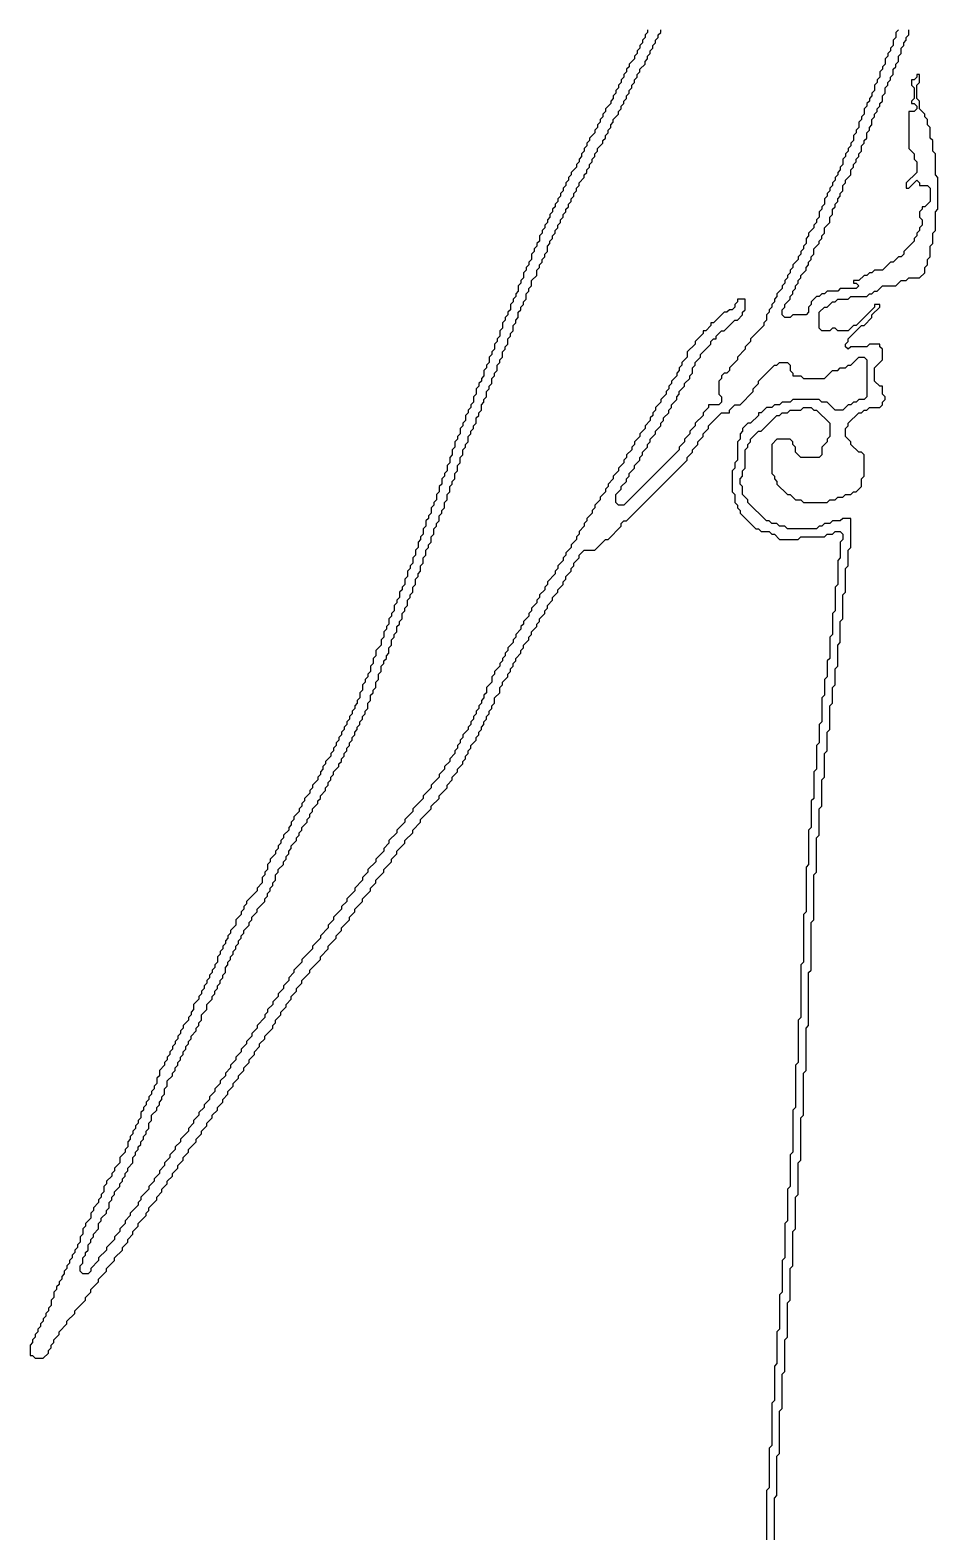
# Model space of a CAD drawing. Header units: metres. Extents: x 0 to 100, y 0 to 128.
# Drawn here: x 27.73 to 36.33, y 28.46 to 42.67 of the extents above; entities that cross this region are included whole.
import ezdxf

# ---------------------------------------------------------------- set-up
doc = ezdxf.new("R2010")
doc.units = ezdxf.units.M

msp = doc.modelspace()

# ---------------------------------------------------------------- linework, layer by layer
for points in [[(33.575, 42.675), (33.575, 42.65), (33.55, 42.625), (33.55, 42.6), (33.525, 42.575), (33.525, 42.55), (33.5, 42.525), (33.5, 42.5), (33.475, 42.475), (33.475, 42.45), (33.45, 42.425), (33.45, 42.4), (33.4, 42.35), (33.4, 42.325), (33.375, 42.3), (33.375, 42.275), (33.35, 42.25), (33.35, 42.225), (33.325, 42.2), (33.325, 42.175), (33.3, 42.15), (33.3, 42.125), (33.275, 42.1), (33.275, 42.075), (33.25, 42.05), (33.25, 42.025), (33.225, 42), (33.225, 41.975), (33.175, 41.925), (33.175, 41.9), (33.15, 41.875), (33.15, 41.85), (33.125, 41.825), (33.125, 41.8), (33.1, 41.775), (33.1, 41.75), (33.075, 41.725), (33.075, 41.7), (33.025, 41.65), (33.025, 41.625), (33, 41.6), (33, 41.575), (32.975, 41.55), (32.975, 41.525), (32.95, 41.5), (32.95, 41.475), (32.925, 41.45), (32.925, 41.425), (32.9, 41.4), (32.9, 41.375), (32.85, 41.325), (32.85, 41.3), (32.825, 41.275), (32.825, 41.25), (32.8, 41.225), (32.8, 41.2), (32.775, 41.175), (32.775, 41.15), (32.75, 41.125), (32.75, 41.1), (32.725, 41.075), (32.725, 41.05), (32.7, 41.025), (32.7, 41), (32.675, 40.975), (32.675, 40.95), (32.65, 40.925), (32.65, 40.9), (32.625, 40.875), (32.625, 40.85), (32.6, 40.825), (32.6, 40.8), (32.575, 40.775), (32.575, 40.75), (32.55, 40.725), (32.55, 40.675), (32.525, 40.65), (32.525, 40.625), (32.5, 40.6), (32.5, 40.575), (32.475, 40.55), (32.475, 40.5), (32.45, 40.475), (32.45, 40.45), (32.425, 40.425), (32.425, 40.4), (32.4, 40.375), (32.4, 40.325), (32.375, 40.3), (32.375, 40.275), (32.35, 40.25), (32.35, 40.2), (32.325, 40.175), (32.325, 40.15), (32.3, 40.125), (32.3, 40.1), (32.275, 40.075), (32.275, 40.025), (32.25, 40), (32.25, 39.975), (32.225, 39.95), (32.225, 39.925), (32.2, 39.9), (32.2, 39.85), (32.175, 39.825), (32.175, 39.775), (32.15, 39.75), (32.15, 39.725), (32.125, 39.7), (32.125, 39.65), (32.1, 39.625), (32.1, 39.6), (32.075, 39.575), (32.075, 39.525), (32.05, 39.5), (32.05, 39.475), (32.025, 39.45), (32.025, 39.4), (32, 39.375), (32, 39.35), (31.975, 39.325), (31.975, 39.3), (31.95, 39.275), (31.95, 39.225), (31.925, 39.2), (31.925, 39.15), (31.9, 39.125), (31.9, 39.1), (31.875, 39.075), (31.875, 39.05), (31.85, 39.025), (31.85, 38.975), (31.825, 38.95), (31.825, 38.925), (31.8, 38.9), (31.8, 38.85), (31.775, 38.825), (31.775, 38.8), (31.75, 38.775), (31.75, 38.725), (31.725, 38.7), (31.725, 38.65), (31.7, 38.625), (31.7, 38.575), (31.675, 38.55), (31.675, 38.5), (31.65, 38.475), (31.65, 38.45), (31.625, 38.425), (31.625, 38.375), (31.6, 38.35), (31.6, 38.3), (31.575, 38.275), (31.575, 38.225), (31.55, 38.2), (31.55, 38.175), (31.525, 38.15), (31.525, 38.1), (31.5, 38.075), (31.5, 38.05), (31.475, 38.025), (31.475, 37.975), (31.45, 37.95), (31.45, 37.9), (31.425, 37.875), (31.425, 37.85), (31.4, 37.825), (31.4, 37.775), (31.375, 37.75), (31.375, 37.7), (31.35, 37.675), (31.35, 37.625), (31.325, 37.6), (31.325, 37.575), (31.3, 37.55), (31.3, 37.5), (31.275, 37.475), (31.275, 37.425), (31.25, 37.4), (31.25, 37.375), (31.225, 37.35), (31.225, 37.3), (31.2, 37.275), (31.2, 37.25), (31.175, 37.225), (31.175, 37.175), (31.15, 37.15), (31.15, 37.125), (31.125, 37.1), (31.125, 37.05), (31.1, 37.025), (31.1, 37), (31.075, 36.975), (31.075, 36.925), (31.05, 36.9), (31.05, 36.85), (31, 36.8), (31, 36.75), (30.975, 36.725), (30.975, 36.675), (30.95, 36.65), (30.95, 36.6), (30.925, 36.575), (30.925, 36.55), (30.9, 36.525), (30.9, 36.5), (30.875, 36.475), (30.875, 36.425), (30.85, 36.4), (30.85, 36.35), (30.825, 36.325), (30.825, 36.3), (30.8, 36.275), (30.8, 36.25), (30.775, 36.225), (30.775, 36.2), (30.75, 36.175), (30.75, 36.15), (30.725, 36.125), (30.725, 36.1), (30.7, 36.075), (30.7, 36.05), (30.675, 36.025), (30.675, 36), (30.65, 35.975), (30.65, 35.95), (30.625, 35.925), (30.625, 35.9), (30.6, 35.875), (30.6, 35.85), (30.575, 35.825), (30.575, 35.8), (30.525, 35.75), (30.525, 35.725), (30.5, 35.7), (30.5, 35.675), (30.475, 35.65), (30.475, 35.625), (30.45, 35.6), (30.45, 35.575), (30.4, 35.525), (30.4, 35.5), (30.375, 35.475), (30.375, 35.45), (30.325, 35.4), (30.325, 35.375), (30.3, 35.35), (30.3, 35.325), (30.275, 35.3), (30.275, 35.275), (30.225, 35.225), (30.225, 35.2), (30.2, 35.175), (30.2, 35.15), (30.175, 35.125), (30.175, 35.1), (30.125, 35.05), (30.125, 35.025), (30.1, 35), (30.1, 34.975), (30.075, 34.95), (30.075, 34.925), (30.05, 34.9), (30.05, 34.875), (30, 34.825), (30, 34.8), (29.975, 34.775), (29.975, 34.725), (29.95, 34.7), (29.95, 34.675), (29.925, 34.65), (29.925, 34.6), (29.875, 34.55), (29.875, 34.525), (29.775, 34.425), (29.775, 34.4), (29.75, 34.375), (29.75, 34.35), (29.725, 34.325), (29.725, 34.3), (29.675, 34.25), (29.675, 34.2), (29.625, 34.15), (29.625, 34.125), (29.6, 34.1), (29.6, 34.075), (29.575, 34.05), (29.575, 34.025), (29.55, 34), (29.55, 33.975), (29.525, 33.95), (29.525, 33.925), (29.5, 33.9), (29.5, 33.85), (29.475, 33.825), (29.475, 33.8), (29.45, 33.775), (29.45, 33.75), (29.425, 33.725), (29.425, 33.7), (29.4, 33.675), (29.4, 33.65), (29.375, 33.625), (29.375, 33.6), (29.35, 33.575), (29.35, 33.55), (29.325, 33.525), (29.325, 33.5), (29.275, 33.45), (29.275, 33.4), (29.25, 33.375), (29.25, 33.35), (29.225, 33.325), (29.225, 33.3), (29.175, 33.25), (29.175, 33.225), (29.15, 33.2), (29.15, 33.175), (29.125, 33.15), (29.125, 33.125), (29.1, 33.1), (29.1, 33.075), (29.075, 33.05), (29.075, 33.025), (29.05, 33), (29.05, 32.975), (29.025, 32.95), (29.025, 32.925), (29, 32.9), (29, 32.875), (28.95, 32.825), (28.95, 32.775), (28.925, 32.75), (28.925, 32.7), (28.9, 32.675), (28.9, 32.65), (28.875, 32.625), (28.875, 32.6), (28.85, 32.575), (28.85, 32.55), (28.825, 32.525), (28.825, 32.5), (28.8, 32.475), (28.8, 32.45), (28.775, 32.425), (28.775, 32.375), (28.75, 32.35), (28.75, 32.325), (28.725, 32.3), (28.725, 32.275), (28.7, 32.25), (28.7, 32.225), (28.675, 32.2), (28.675, 32.175), (28.65, 32.15), (28.65, 32.1), (28.625, 32.075), (28.625, 32.05), (28.575, 32), (28.575, 31.95), (28.525, 31.9), (28.525, 31.875), (28.5, 31.85), (28.5, 31.825), (28.45, 31.775), (28.45, 31.75), (28.425, 31.725), (28.425, 31.675), (28.4, 31.65), (28.4, 31.625), (28.375, 31.6), (28.375, 31.575), (28.325, 31.525), (28.325, 31.5), (28.3, 31.475), (28.3, 31.425), (28.25, 31.375), (28.25, 31.35), (28.225, 31.325), (28.225, 31.275), (28.2, 31.25), (28.2, 31.2), (28.175, 31.175), (28.175, 31.15), (28.15, 31.125), (28.15, 31.1), (28.125, 31.075), (28.125, 31.05), (28.1, 31.025), (28.1, 31), (28.075, 30.975), (28.075, 30.95), (28.05, 30.925), (28.05, 30.9), (28.025, 30.875), (28.025, 30.85), (28, 30.825), (28, 30.8), (27.975, 30.775), (27.975, 30.75), (27.95, 30.725), (27.95, 30.675), (27.925, 30.65), (27.925, 30.6), (27.9, 30.575), (27.9, 30.55), (27.875, 30.525), (27.875, 30.5), (27.85, 30.475), (27.85, 30.45), (27.825, 30.425), (27.825, 30.4), (27.8, 30.375), (27.8, 30.35), (27.775, 30.325), (27.775, 30.3), (27.75, 30.275), (27.75, 30.25), (27.725, 30.225), (27.725, 30.125), (27.75, 30.125), (27.775, 30.1), (27.85, 30.1), (27.9, 30.15), (27.9, 30.175), (27.925, 30.2), (27.925, 30.225), (27.95, 30.25), (27.95, 30.275), (28, 30.325), (28, 30.35), (28.075, 30.425), (28.075, 30.45), (28.15, 30.525), (28.15, 30.55), (28.25, 30.65), (28.25, 30.675), (28.3, 30.725), (28.3, 30.75), (28.375, 30.825), (28.375, 30.85), (28.45, 30.925), (28.45, 30.95), (28.525, 31.025), (28.525, 31.05), (28.6, 31.125), (28.6, 31.15), (28.65, 31.2), (28.65, 31.225), (28.7, 31.275), (28.7, 31.3), (28.75, 31.35), (28.75, 31.375), (28.825, 31.45), (28.825, 31.475), (28.85, 31.5), (28.85, 31.525), (28.925, 31.6), (28.925, 31.625), (28.975, 31.675), (28.975, 31.7), (29.025, 31.75), (29.025, 31.775), (29.075, 31.825), (29.075, 31.85), (29.125, 31.9), (29.125, 31.925), (29.175, 31.975), (29.175, 32), (29.225, 32.05), (29.225, 32.075), (29.3, 32.15), (29.3, 32.175), (29.35, 32.225), (29.35, 32.25), (29.4, 32.3), (29.4, 32.325), (29.45, 32.375), (29.45, 32.4), (29.5, 32.45), (29.5, 32.475), (29.55, 32.525), (29.55, 32.55), (29.6, 32.6), (29.6, 32.625), (29.65, 32.675), (29.65, 32.7), (29.7, 32.75), (29.7, 32.775), (29.75, 32.825), (29.75, 32.85), (29.8, 32.9), (29.8, 32.925), (29.85, 32.975), (29.85, 33), (29.9, 33.05), (29.9, 33.075), (29.95, 33.125), (29.95, 33.15), (30.025, 33.225), (30.025, 33.25), (30.05, 33.275), (30.05, 33.3), (30.1, 33.35), (30.1, 33.375), (30.15, 33.425), (30.15, 33.45), (30.2, 33.5), (30.2, 33.525), (30.25, 33.575), (30.25, 33.6), (30.3, 33.65), (30.3, 33.675), (30.375, 33.75), (30.375, 33.775), (30.475, 33.875), (30.475, 33.9), (30.55, 33.975), (30.55, 34), (30.625, 34.075), (30.625, 34.1), (30.675, 34.15), (30.675, 34.175), (30.75, 34.25), (30.75, 34.275), (30.8, 34.325), (30.8, 34.35), (30.875, 34.425), (30.875, 34.45), (30.95, 34.525), (30.95, 34.55), (31, 34.6), (31, 34.625), (31.075, 34.7), (31.075, 34.725), (31.15, 34.8), (31.15, 34.825), (31.2, 34.875), (31.2, 34.9), (31.275, 34.975), (31.275, 35), (31.35, 35.075), (31.35, 35.1), (31.425, 35.175), (31.425, 35.2), (31.525, 35.3), (31.525, 35.325), (31.6, 35.4), (31.6, 35.425), (31.675, 35.5), (31.675, 35.525), (31.725, 35.575), (31.725, 35.6), (31.775, 35.65), (31.775, 35.675), (31.825, 35.725), (31.825, 35.75), (31.85, 35.775), (31.85, 35.8), (31.875, 35.825), (31.875, 35.85), (31.9, 35.875), (31.9, 35.9), (31.95, 35.95), (31.95, 35.975), (31.975, 36), (31.975, 36.025), (32, 36.05), (32, 36.075), (32.025, 36.1), (32.025, 36.125), (32.05, 36.15), (32.05, 36.175), (32.075, 36.2), (32.075, 36.225), (32.1, 36.25), (32.1, 36.275), (32.125, 36.3), (32.125, 36.35), (32.175, 36.4), (32.175, 36.45), (32.2, 36.475), (32.2, 36.5), (32.25, 36.55), (32.25, 36.575), (32.275, 36.6), (32.275, 36.625), (32.3, 36.65), (32.3, 36.675), (32.325, 36.7), (32.325, 36.725), (32.375, 36.775), (32.375, 36.8), (32.4, 36.825), (32.4, 36.85), (32.45, 36.9), (32.45, 36.925), (32.475, 36.95), (32.475, 36.975), (32.525, 37.025), (32.525, 37.05), (32.55, 37.075), (32.55, 37.1), (32.6, 37.15), (32.6, 37.175), (32.625, 37.2), (32.625, 37.225), (32.675, 37.275), (32.675, 37.3), (32.725, 37.35), (32.725, 37.375), (32.775, 37.425), (32.775, 37.45), (32.8, 37.475), (32.8, 37.5), (32.85, 37.55), (32.85, 37.575), (32.875, 37.6), (32.875, 37.625), (32.925, 37.675), (32.925, 37.7), (32.975, 37.75), (33.075, 37.75), (33.175, 37.85), (33.2, 37.85), (33.325, 37.975), (33.325, 38), (33.35, 38.025), (33.375, 38.025), (33.95, 38.6), (33.95, 38.625), (34, 38.675), (34, 38.7), (34.05, 38.75), (34.05, 38.775), (34.1, 38.825), (34.1, 38.85), (34.15, 38.9), (34.15, 38.925), (34.275, 39.05), (34.35, 39.05), (34.35, 39.075), (34.4, 39.125), (34.45, 39.125), (34.575, 39.25), (34.575, 39.275), (34.625, 39.325), (34.625, 39.35), (34.775, 39.5), (34.8, 39.5), (34.825, 39.525), (34.9, 39.525), (34.925, 39.5), (34.925, 39.45), (34.95, 39.425), (34.95, 39.4), (35.025, 39.4), (35.05, 39.375), (35.25, 39.375), (35.325, 39.45), (35.375, 39.45), (35.4, 39.475), (35.45, 39.475), (35.475, 39.5), (35.5, 39.5), (35.575, 39.575), (35.625, 39.575), (35.65, 39.55), (35.65, 39.2), (35.625, 39.175), (35.575, 39.175), (35.55, 39.15), (35.525, 39.15), (35.5, 39.125), (35.475, 39.125), (35.425, 39.075), (35.35, 39.075), (35.275, 39.15), (35.225, 39.15), (35.2, 39.175), (34.95, 39.175), (34.925, 39.15), (34.85, 39.15), (34.825, 39.125), (34.775, 39.125), (34.75, 39.1), (34.7, 39.1), (34.65, 39.05), (34.625, 39.05), (34.625, 39.025), (34.55, 38.95), (34.525, 38.95), (34.475, 38.9), (34.475, 38.875), (34.45, 38.85), (34.45, 38.8), (34.425, 38.775), (34.425, 38.6), (34.4, 38.575), (34.4, 38.525), (34.375, 38.5), (34.375, 38.3), (34.4, 38.275), (34.4, 38.2), (34.425, 38.175), (34.425, 38.15), (34.45, 38.125), (34.45, 38.1), (34.6, 37.95), (34.625, 37.95), (34.65, 37.925), (34.725, 37.925), (34.75, 37.9), (34.775, 37.9), (34.825, 37.85), (35, 37.85), (35.025, 37.875), (35.25, 37.875), (35.275, 37.9), (35.325, 37.9), (35.35, 37.925), (35.4, 37.925), (35.425, 37.9), (35.425, 37.85), (35.4, 37.825), (35.4, 37.675), (35.375, 37.65), (35.375, 37.425), (35.35, 37.4), (35.35, 37.175), (35.325, 37.15), (35.325, 36.95), (35.3, 36.925), (35.3, 36.725), (35.275, 36.7), (35.275, 36.55), (35.25, 36.525), (35.25, 36.375), (35.225, 36.35), (35.225, 36.125), (35.2, 36.1), (35.2, 35.925), (35.175, 35.9), (35.175, 35.675), (35.15, 35.65), (35.15, 35.4), (35.125, 35.375), (35.125, 35.125), (35.1, 35.1), (35.1, 34.775), (35.075, 34.75), (35.075, 34.325), (35.05, 34.3), (35.05, 33.85), (35.025, 33.825), (35.025, 33.325), (35, 33.3), (35, 32.9), (34.975, 32.875), (34.975, 32.475), (34.95, 32.45), (34.95, 32.05), (34.925, 32.025), (34.925, 31.725), (34.9, 31.7), (34.9, 31.4), (34.875, 31.375), (34.875, 31.05), (34.85, 31.025), (34.85, 30.725), (34.825, 30.7), (34.825, 30.375), (34.8, 30.35), (34.8, 30.05), (34.775, 30.025), (34.775, 29.7), (34.75, 29.675), (34.75, 29.275), (34.725, 29.25), (34.725, 28.875), (34.7, 28.85), (34.7, 28.375)], [(35.95, 42.675), (35.925, 42.65), (35.925, 42.6), (35.9, 42.575), (35.9, 42.525), (35.875, 42.5), (35.875, 42.475), (35.85, 42.45), (35.85, 42.425), (35.825, 42.4), (35.825, 42.35), (35.8, 42.325), (35.8, 42.3), (35.775, 42.275), (35.775, 42.225), (35.75, 42.2), (35.75, 42.175), (35.725, 42.15), (35.725, 42.1), (35.7, 42.075), (35.7, 42.05), (35.675, 42.025), (35.675, 42), (35.65, 41.975), (35.65, 41.95), (35.625, 41.925), (35.625, 41.875), (35.6, 41.85), (35.6, 41.825), (35.575, 41.8), (35.575, 41.75), (35.55, 41.725), (35.55, 41.7), (35.525, 41.675), (35.525, 41.625), (35.5, 41.6), (35.5, 41.575), (35.475, 41.55), (35.475, 41.525), (35.45, 41.5), (35.45, 41.475), (35.425, 41.45), (35.425, 41.4), (35.4, 41.375), (35.4, 41.35), (35.375, 41.325), (35.375, 41.3), (35.35, 41.275), (35.35, 41.25), (35.325, 41.225), (35.325, 41.2), (35.3, 41.175), (35.3, 41.15), (35.275, 41.125), (35.275, 41.1), (35.25, 41.075), (35.25, 41.025), (35.225, 41), (35.225, 40.975), (35.2, 40.95), (35.2, 40.9), (35.175, 40.875), (35.175, 40.85), (35.15, 40.825), (35.15, 40.8), (35.1, 40.75), (35.1, 40.725), (35.075, 40.7), (35.075, 40.65), (35.05, 40.625), (35.05, 40.6), (35.025, 40.575), (35.025, 40.55), (35, 40.525), (35, 40.5), (34.95, 40.45), (34.95, 40.425), (34.925, 40.4), (34.925, 40.375), (34.9, 40.35), (34.9, 40.325), (34.875, 40.3), (34.875, 40.275), (34.85, 40.25), (34.85, 40.225), (34.8, 40.175), (34.8, 40.15), (34.775, 40.125), (34.775, 40.1), (34.75, 40.075), (34.75, 40.05), (34.725, 40.025), (34.725, 40), (34.7, 39.975), (34.7, 39.925), (34.675, 39.9), (34.675, 39.875), (34.55, 39.75), (34.55, 39.725), (34.5, 39.675), (34.5, 39.65), (34.425, 39.575), (34.425, 39.55), (34.35, 39.475), (34.35, 39.45), (34.325, 39.425), (34.3, 39.425), (34.275, 39.4), (34.275, 39.375), (34.25, 39.35), (34.25, 39.225), (34.275, 39.2), (34.275, 39.15), (34.25, 39.125), (34.15, 39.125), (34.15, 39.1), (34.1, 39.05), (34.1, 39.025), (34.025, 38.95), (34.025, 38.925), (33.975, 38.875), (33.975, 38.85), (33.925, 38.8), (33.925, 38.775), (33.875, 38.725), (33.875, 38.7), (33.35, 38.175), (33.3, 38.175), (33.275, 38.2), (33.275, 38.275), (33.325, 38.325), (33.325, 38.35), (33.375, 38.4), (33.375, 38.425), (33.4, 38.45), (33.4, 38.475), (33.45, 38.525), (33.45, 38.55), (33.5, 38.6), (33.5, 38.625), (33.525, 38.65), (33.525, 38.675), (33.575, 38.725), (33.575, 38.75), (33.6, 38.775), (33.6, 38.8), (33.65, 38.85), (33.65, 38.875), (33.7, 38.925), (33.7, 38.95), (33.725, 38.975), (33.725, 39), (33.775, 39.05), (33.775, 39.075), (33.8, 39.1), (33.8, 39.125), (33.85, 39.175), (33.85, 39.2), (33.875, 39.225), (33.875, 39.25), (33.925, 39.3), (33.925, 39.325), (33.975, 39.375), (33.975, 39.4), (34, 39.425), (34, 39.475), (34.025, 39.5), (34.025, 39.525), (34.075, 39.575), (34.075, 39.6), (34.175, 39.7), (34.175, 39.725), (34.2, 39.75), (34.225, 39.75), (34.225, 39.775), (34.275, 39.825), (34.3, 39.825), (34.4, 39.925), (34.425, 39.925), (34.475, 39.975), (34.475, 40), (34.5, 40.025), (34.5, 40.125), (34.425, 40.125), (34.425, 40.1), (34.4, 40.075), (34.4, 40.05), (34.375, 40.025), (34.35, 40.025), (34.325, 40), (34.3, 40), (34.2, 39.9), (34.175, 39.9), (34.175, 39.875), (34.125, 39.825), (34.1, 39.825), (34.1, 39.8), (34.025, 39.725), (34.025, 39.7), (33.95, 39.625), (33.95, 39.575), (33.9, 39.525), (33.9, 39.5), (33.875, 39.475), (33.875, 39.45), (33.85, 39.425), (33.85, 39.4), (33.8, 39.35), (33.8, 39.325), (33.775, 39.3), (33.775, 39.275), (33.75, 39.25), (33.75, 39.225), (33.7, 39.175), (33.7, 39.15), (33.65, 39.1), (33.65, 39.075), (33.625, 39.05), (33.625, 39.025), (33.6, 39), (33.6, 38.975), (33.55, 38.925), (33.55, 38.9), (33.5, 38.85), (33.5, 38.825), (33.45, 38.775), (33.45, 38.75), (33.425, 38.725), (33.425, 38.7), (33.375, 38.65), (33.375, 38.625), (33.35, 38.6), (33.35, 38.575), (33.3, 38.525), (33.3, 38.5), (33.25, 38.45), (33.25, 38.425), (33.2, 38.375), (33.2, 38.35), (33.175, 38.325), (33.175, 38.3), (33.125, 38.25), (33.125, 38.225), (33.075, 38.175), (33.075, 38.15), (33.05, 38.125), (33.05, 38.1), (33, 38.05), (33, 38.025), (32.975, 38), (32.975, 37.975), (32.925, 37.925), (32.925, 37.9), (32.9, 37.875), (32.9, 37.85), (32.85, 37.8), (32.85, 37.775), (32.8, 37.725), (32.8, 37.7), (32.775, 37.675), (32.775, 37.65), (32.725, 37.6), (32.725, 37.575), (32.7, 37.55), (32.7, 37.525), (32.625, 37.45), (32.625, 37.425), (32.6, 37.4), (32.6, 37.375), (32.55, 37.325), (32.55, 37.3), (32.525, 37.275), (32.525, 37.25), (32.475, 37.2), (32.475, 37.175), (32.45, 37.15), (32.45, 37.125), (32.4, 37.075), (32.4, 37.05), (32.375, 37.025), (32.375, 37), (32.325, 36.95), (32.325, 36.925), (32.3, 36.9), (32.3, 36.875), (32.25, 36.825), (32.25, 36.8), (32.225, 36.775), (32.225, 36.75), (32.2, 36.725), (32.2, 36.7), (32.175, 36.675), (32.175, 36.65), (32.125, 36.6), (32.125, 36.575), (32.1, 36.55), (32.1, 36.5), (32.05, 36.45), (32.05, 36.4), (32.025, 36.375), (32.025, 36.35), (32, 36.325), (32, 36.3), (31.975, 36.275), (31.975, 36.25), (31.95, 36.225), (31.95, 36.2), (31.925, 36.175), (31.925, 36.15), (31.9, 36.125), (31.9, 36.1), (31.875, 36.075), (31.875, 36.05), (31.825, 36), (31.825, 35.975), (31.8, 35.95), (31.8, 35.925), (31.775, 35.9), (31.775, 35.875), (31.75, 35.85), (31.75, 35.825), (31.7, 35.775), (31.7, 35.75), (31.65, 35.7), (31.65, 35.675), (31.6, 35.625), (31.6, 35.6), (31.525, 35.525), (31.525, 35.5), (31.45, 35.425), (31.45, 35.4), (31.35, 35.3), (31.35, 35.275), (31.275, 35.2), (31.275, 35.175), (31.2, 35.1), (31.2, 35.075), (31.125, 35), (31.125, 34.975), (31.075, 34.925), (31.075, 34.9), (31, 34.825), (31, 34.8), (30.925, 34.725), (30.925, 34.7), (30.875, 34.65), (30.875, 34.625), (30.8, 34.55), (30.8, 34.525), (30.725, 34.45), (30.725, 34.425), (30.675, 34.375), (30.675, 34.35), (30.6, 34.275), (30.6, 34.25), (30.55, 34.2), (30.55, 34.175), (30.475, 34.1), (30.475, 34.075), (30.4, 34), (30.4, 33.975), (30.3, 33.875), (30.3, 33.85), (30.225, 33.775), (30.225, 33.75), (30.175, 33.7), (30.175, 33.675), (30.125, 33.625), (30.125, 33.6), (30.075, 33.55), (30.075, 33.525), (30.025, 33.475), (30.025, 33.45), (29.975, 33.4), (29.975, 33.375), (29.95, 33.35), (29.95, 33.325), (29.875, 33.25), (29.875, 33.225), (29.825, 33.175), (29.825, 33.15), (29.775, 33.1), (29.775, 33.075), (29.725, 33.025), (29.725, 33), (29.675, 32.95), (29.675, 32.925), (29.625, 32.875), (29.625, 32.85), (29.575, 32.8), (29.575, 32.775), (29.525, 32.725), (29.525, 32.7), (29.475, 32.65), (29.475, 32.625), (29.425, 32.575), (29.425, 32.55), (29.375, 32.5), (29.375, 32.475), (29.325, 32.425), (29.325, 32.4), (29.275, 32.35), (29.275, 32.325), (29.225, 32.275), (29.225, 32.25), (29.15, 32.175), (29.15, 32.15), (29.1, 32.1), (29.1, 32.075), (29.05, 32.025), (29.05, 32), (29, 31.95), (29, 31.925), (28.95, 31.875), (28.95, 31.85), (28.9, 31.8), (28.9, 31.775), (28.85, 31.725), (28.85, 31.7), (28.775, 31.625), (28.775, 31.6), (28.75, 31.575), (28.75, 31.55), (28.675, 31.475), (28.675, 31.45), (28.625, 31.4), (28.625, 31.375), (28.575, 31.325), (28.575, 31.3), (28.525, 31.25), (28.525, 31.225), (28.45, 31.15), (28.45, 31.125), (28.375, 31.05), (28.375, 31.025), (28.3, 30.95), (28.3, 30.925), (28.275, 30.9), (28.225, 30.9), (28.2, 30.925), (28.2, 30.975), (28.225, 31), (28.225, 31.05), (28.25, 31.075), (28.25, 31.1), (28.275, 31.125), (28.275, 31.175), (28.3, 31.2), (28.3, 31.225), (28.325, 31.25), (28.325, 31.275), (28.375, 31.325), (28.375, 31.375), (28.4, 31.4), (28.4, 31.425), (28.45, 31.475), (28.45, 31.5), (28.475, 31.525), (28.475, 31.575), (28.5, 31.6), (28.5, 31.625), (28.525, 31.65), (28.525, 31.675), (28.575, 31.725), (28.575, 31.75), (28.6, 31.775), (28.6, 31.8), (28.625, 31.825), (28.625, 31.85), (28.65, 31.875), (28.65, 31.9), (28.7, 31.95), (28.7, 32), (28.725, 32.025), (28.725, 32.05), (28.75, 32.075), (28.75, 32.1), (28.775, 32.125), (28.775, 32.15), (28.8, 32.175), (28.8, 32.2), (28.825, 32.225), (28.825, 32.25), (28.85, 32.275), (28.85, 32.325), (28.875, 32.35), (28.875, 32.4), (28.925, 32.45), (28.925, 32.475), (28.95, 32.5), (28.95, 32.525), (28.975, 32.55), (28.975, 32.575), (29, 32.6), (29, 32.65), (29.025, 32.675), (29.025, 32.725), (29.075, 32.775), (29.075, 32.8), (29.1, 32.825), (29.1, 32.85), (29.125, 32.875), (29.125, 32.9), (29.15, 32.925), (29.15, 32.95), (29.175, 32.975), (29.175, 33), (29.2, 33.025), (29.2, 33.05), (29.225, 33.075), (29.225, 33.1), (29.25, 33.125), (29.25, 33.15), (29.3, 33.2), (29.3, 33.225), (29.325, 33.25), (29.325, 33.275), (29.35, 33.3), (29.35, 33.35), (29.4, 33.4), (29.4, 33.45), (29.45, 33.5), (29.45, 33.525), (29.475, 33.55), (29.475, 33.575), (29.5, 33.6), (29.5, 33.625), (29.525, 33.65), (29.525, 33.675), (29.55, 33.7), (29.55, 33.725), (29.575, 33.75), (29.575, 33.8), (29.6, 33.825), (29.6, 33.85), (29.625, 33.875), (29.625, 33.9), (29.65, 33.925), (29.65, 33.95), (29.675, 33.975), (29.675, 34), (29.7, 34.025), (29.7, 34.05), (29.725, 34.075), (29.725, 34.1), (29.75, 34.125), (29.75, 34.15), (29.8, 34.2), (29.8, 34.225), (29.825, 34.25), (29.825, 34.275), (29.875, 34.325), (29.875, 34.35), (29.95, 34.425), (29.95, 34.45), (29.975, 34.475), (29.975, 34.5), (30, 34.525), (30, 34.55), (30.025, 34.575), (30.025, 34.6), (30.05, 34.625), (30.05, 34.675), (30.075, 34.7), (30.075, 34.725), (30.125, 34.775), (30.125, 34.8), (30.15, 34.825), (30.15, 34.85), (30.175, 34.875), (30.175, 34.9), (30.2, 34.925), (30.2, 34.95), (30.25, 35), (30.25, 35.025), (30.275, 35.05), (30.275, 35.075), (30.3, 35.1), (30.3, 35.125), (30.35, 35.175), (30.35, 35.2), (30.375, 35.225), (30.375, 35.25), (30.4, 35.275), (30.4, 35.3), (30.45, 35.35), (30.45, 35.375), (30.475, 35.4), (30.475, 35.425), (30.525, 35.475), (30.525, 35.5), (30.55, 35.525), (30.55, 35.55), (30.575, 35.575), (30.575, 35.6), (30.6, 35.625), (30.6, 35.65), (30.65, 35.7), (30.65, 35.725), (30.675, 35.75), (30.675, 35.775), (30.7, 35.8), (30.7, 35.825), (30.725, 35.85), (30.725, 35.875), (30.75, 35.9), (30.75, 35.925), (30.775, 35.95), (30.775, 35.975), (30.8, 36), (30.8, 36.025), (30.825, 36.05), (30.825, 36.075), (30.85, 36.1), (30.85, 36.125), (30.875, 36.15), (30.875, 36.175), (30.9, 36.2), (30.9, 36.225), (30.925, 36.25), (30.925, 36.3), (30.95, 36.325), (30.95, 36.375), (30.975, 36.4), (30.975, 36.425), (31, 36.45), (31, 36.5), (31.025, 36.525), (31.025, 36.575), (31.05, 36.6), (31.05, 36.65), (31.075, 36.675), (31.075, 36.7), (31.1, 36.725), (31.1, 36.75), (31.125, 36.775), (31.125, 36.825), (31.15, 36.85), (31.15, 36.9), (31.175, 36.925), (31.175, 36.95), (31.2, 36.975), (31.2, 37.025), (31.225, 37.05), (31.225, 37.075), (31.25, 37.1), (31.25, 37.15), (31.275, 37.175), (31.275, 37.2), (31.3, 37.225), (31.3, 37.275), (31.325, 37.3), (31.325, 37.325), (31.35, 37.35), (31.35, 37.4), (31.375, 37.425), (31.375, 37.475), (31.4, 37.5), (31.4, 37.525), (31.425, 37.55), (31.425, 37.6), (31.45, 37.625), (31.45, 37.675), (31.475, 37.7), (31.475, 37.75), (31.5, 37.775), (31.5, 37.8), (31.525, 37.825), (31.525, 37.875), (31.55, 37.9), (31.55, 37.95), (31.575, 37.975), (31.575, 38), (31.6, 38.025), (31.6, 38.075), (31.625, 38.1), (31.625, 38.125), (31.65, 38.15), (31.65, 38.2), (31.675, 38.225), (31.675, 38.275), (31.7, 38.3), (31.7, 38.35), (31.725, 38.375), (31.725, 38.4), (31.75, 38.425), (31.75, 38.475), (31.775, 38.5), (31.775, 38.55), (31.8, 38.575), (31.8, 38.625), (31.825, 38.65), (31.825, 38.7), (31.85, 38.725), (31.85, 38.75), (31.875, 38.775), (31.875, 38.825), (31.9, 38.85), (31.9, 38.875), (31.925, 38.9), (31.925, 38.925), (31.95, 38.95), (31.95, 39), (31.975, 39.025), (31.975, 39.05), (32, 39.075), (32, 39.125), (32.025, 39.15), (32.025, 39.175), (32.05, 39.2), (32.05, 39.25), (32.075, 39.275), (32.075, 39.3), (32.1, 39.325), (32.1, 39.375), (32.125, 39.4), (32.125, 39.425), (32.15, 39.45), (32.15, 39.5), (32.175, 39.525), (32.175, 39.55), (32.2, 39.575), (32.2, 39.625), (32.225, 39.65), (32.225, 39.675), (32.25, 39.7), (32.25, 39.75), (32.275, 39.775), (32.275, 39.8), (32.3, 39.825), (32.3, 39.875), (32.325, 39.9), (32.325, 39.925), (32.35, 39.95), (32.35, 40), (32.375, 40.025), (32.375, 40.05), (32.4, 40.075), (32.4, 40.1), (32.425, 40.125), (32.425, 40.175), (32.45, 40.2), (32.45, 40.225), (32.475, 40.25), (32.475, 40.3), (32.525, 40.35), (32.525, 40.4), (32.55, 40.425), (32.55, 40.45), (32.575, 40.475), (32.575, 40.5), (32.6, 40.525), (32.6, 40.55), (32.625, 40.575), (32.625, 40.625), (32.65, 40.65), (32.65, 40.675), (32.675, 40.7), (32.675, 40.725), (32.7, 40.75), (32.7, 40.775), (32.725, 40.8), (32.725, 40.825), (32.75, 40.85), (32.75, 40.875), (32.775, 40.9), (32.775, 40.925), (32.8, 40.95), (32.8, 40.975), (32.825, 41), (32.825, 41.025), (32.85, 41.05), (32.85, 41.075), (32.875, 41.1), (32.875, 41.125), (32.9, 41.15), (32.9, 41.175), (32.925, 41.2), (32.925, 41.225), (32.975, 41.275), (32.975, 41.3), (33, 41.325), (33, 41.35), (33.025, 41.375), (33.025, 41.4), (33.05, 41.425), (33.05, 41.45), (33.075, 41.475), (33.075, 41.5), (33.1, 41.525), (33.1, 41.55), (33.15, 41.6), (33.15, 41.625), (33.175, 41.65), (33.175, 41.675), (33.2, 41.7), (33.2, 41.725), (33.225, 41.75), (33.225, 41.775), (33.25, 41.8), (33.25, 41.825), (33.3, 41.875), (33.3, 41.9), (33.325, 41.925), (33.325, 41.95), (33.35, 41.975), (33.35, 42), (33.375, 42.025), (33.375, 42.05), (33.4, 42.075), (33.4, 42.1), (33.425, 42.125), (33.425, 42.15), (33.45, 42.175), (33.45, 42.2), (33.475, 42.225), (33.475, 42.25), (33.5, 42.275), (33.5, 42.3), (33.55, 42.35), (33.55, 42.375), (33.575, 42.4), (33.575, 42.425), (33.6, 42.45), (33.6, 42.475), (33.625, 42.5), (33.625, 42.525), (33.65, 42.55), (33.65, 42.575), (33.675, 42.6), (33.675, 42.625), (33.7, 42.65), (33.7, 42.675)], [(34.775, 28.3), (34.775, 28.775), (34.8, 28.8), (34.8, 29.175), (34.825, 29.2), (34.825, 29.6), (34.85, 29.625), (34.85, 29.95), (34.875, 29.975), (34.875, 30.275), (34.9, 30.3), (34.9, 30.625), (34.925, 30.65), (34.925, 30.95), (34.95, 30.975), (34.95, 31.3), (34.975, 31.325), (34.975, 31.625), (35, 31.65), (35, 31.95), (35.025, 31.975), (35.025, 32.375), (35.05, 32.4), (35.05, 32.8), (35.075, 32.825), (35.075, 33.225), (35.1, 33.25), (35.1, 33.75), (35.125, 33.775), (35.125, 34.225), (35.15, 34.25), (35.15, 34.675), (35.175, 34.7), (35.175, 35.025), (35.2, 35.05), (35.2, 35.3), (35.225, 35.325), (35.225, 35.575), (35.25, 35.6), (35.25, 35.825), (35.275, 35.85), (35.275, 36.025), (35.3, 36.05), (35.3, 36.275), (35.325, 36.3), (35.325, 36.45), (35.35, 36.475), (35.35, 36.625), (35.375, 36.65), (35.375, 36.85), (35.4, 36.875), (35.4, 37.075), (35.425, 37.1), (35.425, 37.325), (35.45, 37.35), (35.45, 37.575), (35.475, 37.6), (35.475, 37.75), (35.5, 37.775), (35.5, 38.05), (35.425, 38.05), (35.4, 38.025), (35.325, 38.025), (35.3, 38), (35.25, 38), (35.225, 37.975), (35.2, 37.975), (35.175, 37.95), (34.9, 37.95), (34.875, 37.975), (34.825, 37.975), (34.8, 38), (34.75, 38), (34.725, 38.025), (34.7, 38.025), (34.525, 38.2), (34.525, 38.225), (34.475, 38.275), (34.475, 38.35), (34.45, 38.375), (34.45, 38.425), (34.475, 38.45), (34.475, 38.5), (34.5, 38.525), (34.5, 38.7), (34.525, 38.725), (34.525, 38.75), (34.55, 38.775), (34.55, 38.8), (34.625, 38.875), (34.65, 38.875), (34.8, 39.025), (34.825, 39.025), (34.85, 39.05), (34.9, 39.05), (34.925, 39.075), (35.025, 39.075), (35.05, 39.1), (35.125, 39.1), (35.15, 39.075), (35.175, 39.075), (35.3, 38.95), (35.3, 38.825), (35.275, 38.8), (35.275, 38.775), (35.225, 38.725), (35.225, 38.65), (35.2, 38.625), (35.025, 38.625), (34.975, 38.675), (34.975, 38.725), (34.95, 38.75), (34.95, 38.775), (34.925, 38.8), (34.8, 38.8), (34.75, 38.75), (34.75, 38.475), (34.775, 38.45), (34.775, 38.425), (34.8, 38.4), (34.8, 38.375), (34.9, 38.275), (34.925, 38.275), (34.975, 38.225), (35.025, 38.225), (35.05, 38.2), (35.275, 38.2), (35.3, 38.225), (35.35, 38.225), (35.375, 38.25), (35.425, 38.25), (35.45, 38.275), (35.5, 38.275), (35.525, 38.3), (35.55, 38.3), (35.6, 38.35), (35.6, 38.425), (35.625, 38.45), (35.625, 38.65), (35.6, 38.675), (35.575, 38.675), (35.5, 38.75), (35.5, 38.775), (35.45, 38.825), (35.45, 38.9), (35.475, 38.925), (35.475, 38.95), (35.575, 39.05), (35.6, 39.05), (35.625, 39.075), (35.65, 39.075), (35.675, 39.1), (35.775, 39.1), (35.8, 39.125), (35.8, 39.15), (35.825, 39.175), (35.825, 39.2), (35.8, 39.225), (35.8, 39.3), (35.775, 39.3), (35.725, 39.35), (35.725, 39.475), (35.8, 39.55), (35.8, 39.65), (35.775, 39.675), (35.775, 39.7), (35.675, 39.7), (35.65, 39.675), (35.5, 39.675), (35.475, 39.65), (35.45, 39.675), (35.45, 39.7), (35.475, 39.725), (35.475, 39.75), (35.6, 39.875), (35.625, 39.875), (35.7, 39.95), (35.7, 39.975), (35.775, 40.05), (35.775, 40.075), (35.725, 40.075), (35.725, 40.05), (35.55, 39.875), (35.525, 39.875), (35.475, 39.825), (35.375, 39.825), (35.35, 39.85), (35.325, 39.85), (35.3, 39.825), (35.225, 39.825), (35.2, 39.85), (35.2, 40), (35.25, 40.05), (35.275, 40.05), (35.325, 40.1), (35.35, 40.1), (35.375, 40.125), (35.475, 40.125), (35.5, 40.15), (35.65, 40.15), (35.675, 40.175), (35.7, 40.175), (35.725, 40.2), (35.75, 40.2), (35.8, 40.25), (35.925, 40.25), (35.975, 40.3), (36.025, 40.3), (36.05, 40.325), (36.15, 40.325), (36.2, 40.375), (36.2, 40.425), (36.225, 40.45), (36.225, 40.5), (36.25, 40.525), (36.25, 40.625), (36.275, 40.65), (36.275, 40.75), (36.3, 40.775), (36.3, 40.95), (36.325, 40.975), (36.325, 41.275), (36.3, 41.3), (36.3, 41.5), (36.275, 41.525), (36.275, 41.625), (36.25, 41.65), (36.25, 41.75), (36.225, 41.775), (36.225, 41.825), (36.2, 41.85), (36.2, 41.875), (36.15, 41.925), (36.15, 42), (36.125, 42.025), (36.125, 42.15), (36.15, 42.175), (36.15, 42.25), (36.125, 42.25), (36.125, 42.225), (36.1, 42.2), (36.075, 42.2), (36.075, 42.15), (36.1, 42.125), (36.1, 42.025), (36.075, 42), (36.075, 41.975), (36.1, 41.975), (36.125, 41.95), (36.125, 41.925), (36.1, 41.9), (36.05, 41.9), (36.05, 41.55), (36.1, 41.5), (36.1, 41.45), (36.125, 41.425), (36.125, 41.325), (36.025, 41.225), (36.025, 41.175), (36.05, 41.175), (36.125, 41.25), (36.15, 41.225), (36.15, 41.2), (36.225, 41.2), (36.25, 41.175), (36.25, 41.05), (36.2, 41), (36.175, 41), (36.175, 40.975), (36.15, 40.95), (36.15, 40.9), (36.175, 40.875), (36.175, 40.825), (36.15, 40.8), (36.15, 40.775), (36.125, 40.75), (36.125, 40.725), (36.1, 40.7), (36.1, 40.675), (36, 40.575), (36, 40.55), (35.975, 40.525), (35.95, 40.525), (35.9, 40.475), (35.875, 40.475), (35.8, 40.4), (35.725, 40.4), (35.7, 40.375), (35.675, 40.375), (35.65, 40.35), (35.625, 40.35), (35.575, 40.3), (35.525, 40.3), (35.525, 40.275), (35.55, 40.275), (35.575, 40.25), (35.55, 40.225), (35.4, 40.225), (35.375, 40.2), (35.275, 40.2), (35.25, 40.175), (35.225, 40.175), (35.2, 40.15), (35.175, 40.15), (35.125, 40.1), (35.125, 40.075), (35.1, 40.05), (35.1, 40), (35.075, 39.975), (34.95, 39.975), (34.925, 39.95), (34.875, 39.95), (34.85, 39.975), (34.85, 40.025), (34.875, 40.05), (34.875, 40.075), (34.925, 40.125), (34.925, 40.15), (34.95, 40.175), (34.95, 40.2), (34.975, 40.225), (34.975, 40.25), (35, 40.275), (35, 40.3), (35.025, 40.325), (35.025, 40.35), (35.075, 40.4), (35.075, 40.425), (35.1, 40.45), (35.1, 40.475), (35.125, 40.5), (35.125, 40.525), (35.15, 40.55), (35.15, 40.6), (35.2, 40.65), (35.2, 40.675), (35.225, 40.7), (35.225, 40.725), (35.25, 40.75), (35.25, 40.8), (35.3, 40.85), (35.3, 40.9), (35.325, 40.925), (35.325, 40.975), (35.35, 41), (35.35, 41.025), (35.375, 41.05), (35.375, 41.075), (35.4, 41.1), (35.4, 41.125), (35.425, 41.15), (35.425, 41.2), (35.45, 41.225), (35.45, 41.25), (35.5, 41.3), (35.5, 41.35), (35.525, 41.375), (35.525, 41.4), (35.55, 41.425), (35.55, 41.45), (35.575, 41.475), (35.575, 41.5), (35.6, 41.525), (35.6, 41.575), (35.625, 41.6), (35.625, 41.625), (35.65, 41.65), (35.65, 41.7), (35.675, 41.725), (35.675, 41.75), (35.7, 41.775), (35.7, 41.825), (35.725, 41.85), (35.725, 41.875), (35.75, 41.9), (35.75, 41.925), (35.775, 41.95), (35.775, 41.975), (35.8, 42), (35.8, 42.05), (35.825, 42.075), (35.825, 42.125), (35.85, 42.15), (35.85, 42.175), (35.875, 42.2), (35.875, 42.225), (35.9, 42.25), (35.9, 42.3), (35.925, 42.325), (35.925, 42.35), (35.95, 42.375), (35.95, 42.425), (35.975, 42.45), (35.975, 42.5), (36, 42.525), (36, 42.55), (36.025, 42.575), (36.025, 42.6), (36.05, 42.625), (36.05, 42.675)]]:
    msp.add_lwpolyline(points)

doc.saveas('drawing.dxf')
